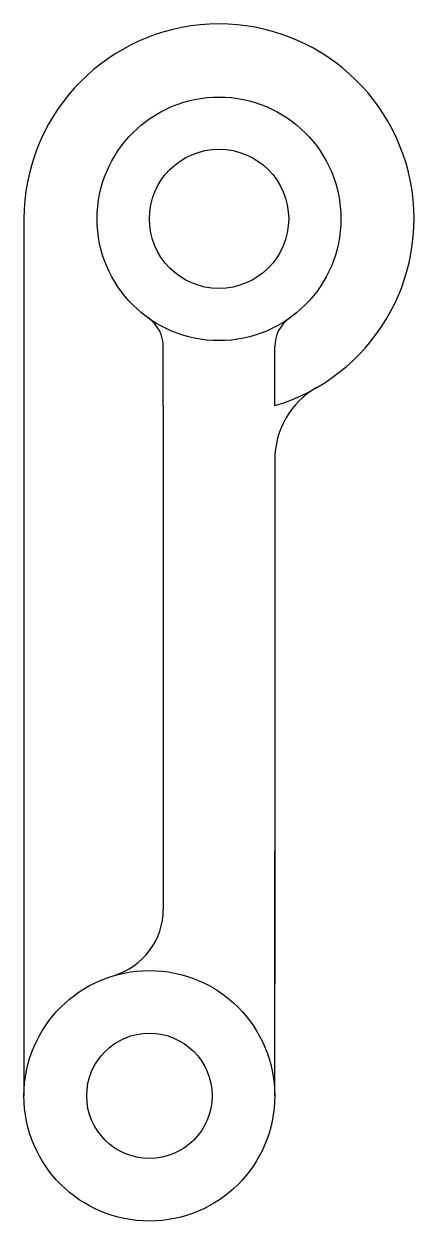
# Model space of a CAD drawing. Header units: inches. Extents: x 3 to 59, y 27 to 199.
import ezdxf

# ---------------------------------------------------------------- set-up
doc = ezdxf.new("R2010")
doc.units = ezdxf.units.IN
doc.header["$MEASUREMENT"] = 0
doc.layers.add('ori', color=1, linetype='Continuous')

msp = doc.modelspace()

# ---------------------------------------------------------------- linework, layer by layer
at = {"layer": 'ori'}
for p, q in [((3.07, 170.87), (3.07, 44.87)), ((23.07, 144.04), (23.07, 152.51)), ((39.07, 144.04), (39.07, 152.51)), ((23.07, 144.04), (23.07, 71.7)), ((39.07, 136.23), (39.07, 61)), ((39.07, 44.87), (39.07, 79.98))]:
    msp.add_line(p, q, dxfattribs=at)
for centre, radius in [((31.07, 170.87), 17.5), ((31.07, 170.87), 10), ((21.07, 44.87), 18), ((21.07, 44.87), 9)]:
    msp.add_circle(centre, radius, dxfattribs=at)
for centre, radius, start, end in [((31.07, 170.87), 28, 286.6015, 180), ((18.07, 152.51), 5, 0, 54.7056), ((44.07, 152.51), 5, 125.2944, 180), ((51.07, 136.23), 12, 120, 180), ((13.07, 71.7), 10, 286.6015, 0)]:
    msp.add_arc(centre, radius, start, end, dxfattribs=at)

doc.saveas('drawing.dxf')
